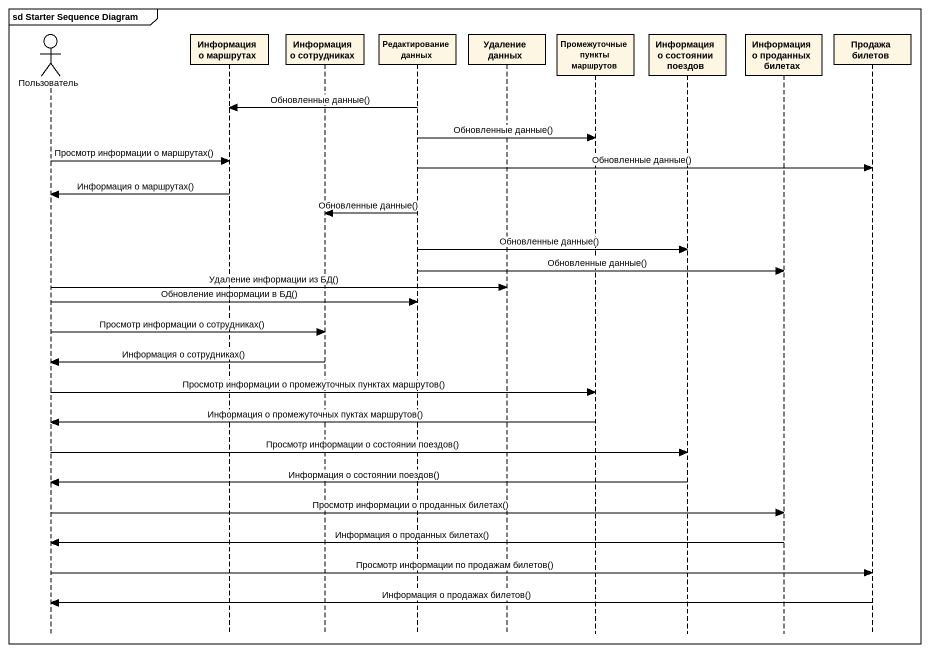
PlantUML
@startuml
mainframe sd Starter Sequence Diagram
hide footbox
actor Пользователь
participant "Информация о маршрутах" as Информация_о_маршрутах
participant "Информация о сотрудниках" as Информация_о_сотрудниках
participant "Редактирование данных" as Редактирование_данных
participant "Удаление данных" as Удаление_данных
participant "Промежуточные пункты маршрутов" as Промежуточные_пункты
participant "Информация о состоянии поездов" as Информация_о_состоянии
participant "Информация о проданных билетах" as Информация_о_проданных
participant "Продажа билетов" as Продажа_билетов

Редактирование_данных -> Информация_о_маршрутах : Обновленные данные()
Редактирование_данных -> Промежуточные_пункты : Обновленные данные()
Пользователь -> Информация_о_маршрутах : Просмотр информации о маршрутах()
Редактирование_данных -> Продажа_билетов : Обновленные данные()
Информация_о_маршрутах -> Пользователь : Информация о маршрутах()
Редактирование_данных -> Информация_о_сотрудниках : Обновленные данные()
Редактирование_данных -> Информация_о_состоянии : Обновленные данные()
Редактирование_данных -> Информация_о_проданных : Обновленные данные()
Пользователь -> Удаление_данных : Удаление информации из БД()
Пользователь -> Редактирование_данных : Обновление информации в БД()
Пользователь -> Информация_о_сотрудниках : Просмотр информации о сотрудниках()
Информация_о_сотрудниках -> Пользователь : Информация о сотрудниках()
Пользователь -> Промежуточные_пункты : Просмотр информации о промежуточных пунктах маршрутов()
Промежуточные_пункты -> Пользователь : Информация о промежуточных пуктах маршрутов()
Пользователь -> Информация_о_состоянии : Просмотр информации о состоянии поездов()
Информация_о_состоянии -> Пользователь : Информация о состоянии поездов()
Пользователь -> Информация_о_проданных : Просмотр информации о проданных билетах()
Информация_о_проданных -> Пользователь : Информация о проданных билетах()
Пользователь -> Продажа_билетов : Просмотр информации по продажам билетов()
Продажа_билетов -> Пользователь : Информация о продажах билетов()
@enduml
